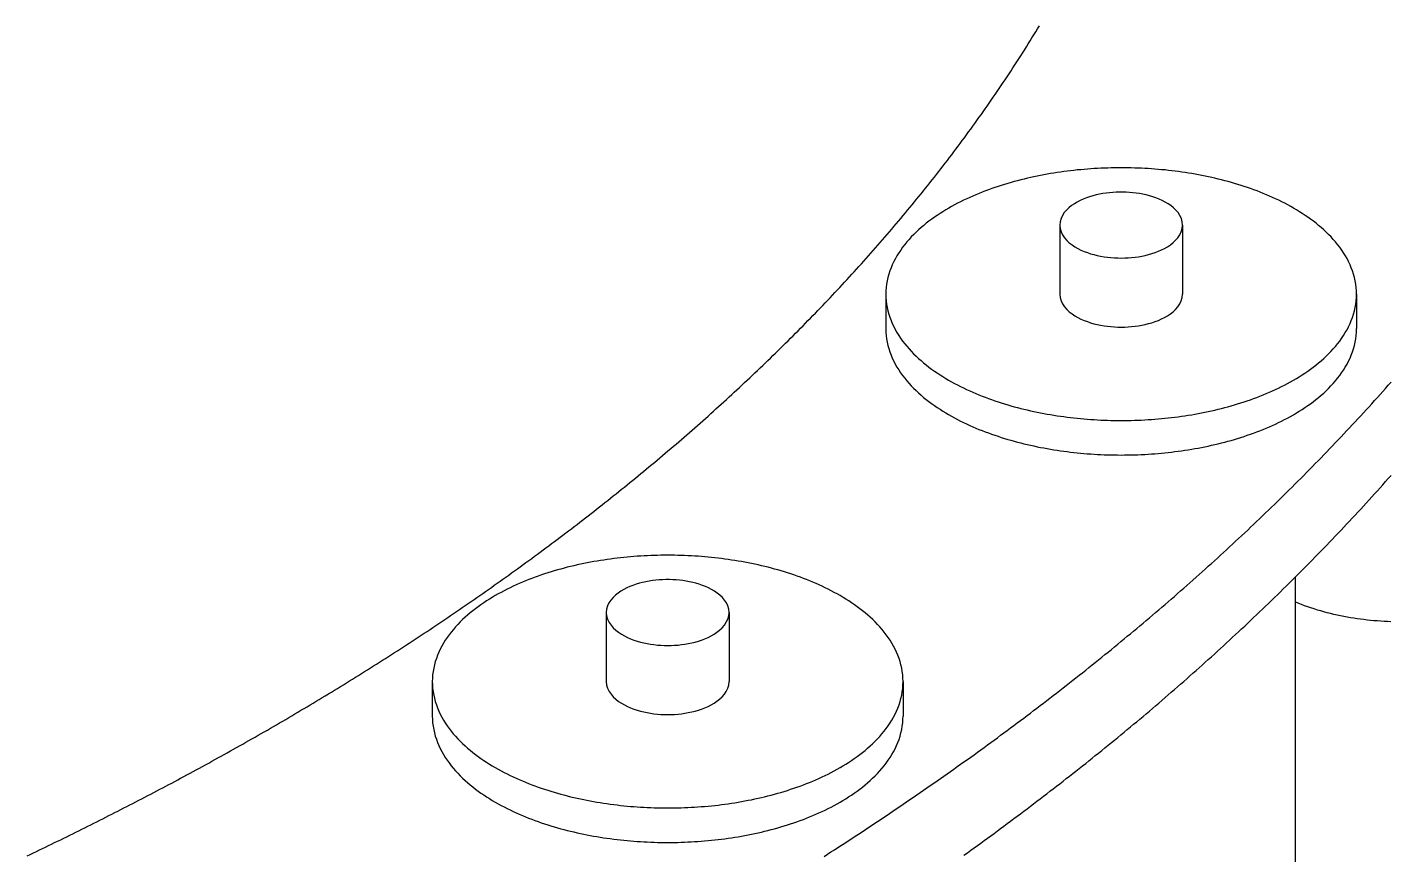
# Model space of a CAD drawing. Header units: millimetres. Extents: x 0 to 841, y 0 to 594.
# Drawn here: x 418.72 to 467.31, y 290.79 to 320.27 of the extents above; entities that cross this region are included whole.
import ezdxf

# ---------------------------------------------------------------- set-up
doc = ezdxf.new("R2010")
doc.units = ezdxf.units.MM
doc.layers.add('FINA', color=7, linetype='CONTINUOUS', lineweight=25)

msp = doc.modelspace()

# ---------------------------------------------------------------- linework, layer by layer
at = {"layer": 'FINA'}
for points in [[(424.187, 293.512), (424.299, 293.572), (424.41, 293.632), (424.521, 293.692), (424.632, 293.752), (424.743, 293.812), (424.854, 293.873), (424.965, 293.933), (425.075, 293.994), (425.186, 294.055), (425.297, 294.115), (425.407, 294.176), (425.518, 294.237), (425.628, 294.299), (425.738, 294.36), (425.849, 294.421), (425.959, 294.483), (426.069, 294.544), (426.179, 294.606), (426.289, 294.668), (426.399, 294.73), (426.509, 294.792), (426.619, 294.855), (426.729, 294.917), (426.838, 294.979), (426.948, 295.042), (427.058, 295.105), (427.167, 295.168), (427.277, 295.231), (427.386, 295.294), (427.495, 295.357), (427.604, 295.42), (427.713, 295.484), (427.823, 295.547), (427.932, 295.611), (428.04, 295.675), (428.149, 295.739), (428.258, 295.803), (428.367, 295.867), (428.475, 295.932), (428.584, 295.996), (428.692, 296.061), (428.801, 296.125), (428.909, 296.19), (429.017, 296.255), (429.126, 296.32), (429.234, 296.385), (429.342, 296.451), (429.45, 296.516), (429.558, 296.582), (429.665, 296.647), (429.773, 296.713), (429.881, 296.779), (429.988, 296.845), (430.096, 296.911), (430.203, 296.978), (430.311, 297.044), (430.418, 297.111), (430.525, 297.178), (430.632, 297.244), (430.739, 297.311), (430.846, 297.378), (430.953, 297.446), (431.06, 297.513), (431.166, 297.58), (431.273, 297.648), (431.38, 297.716), (431.486, 297.784), (431.592, 297.852), (431.699, 297.92), (431.805, 297.988), (431.911, 298.056), (432.017, 298.125), (432.123, 298.194), (432.229, 298.262), (432.335, 298.331), (432.44, 298.4), (432.546, 298.469), (432.652, 298.539), (432.757, 298.608), (432.862, 298.678), (432.968, 298.747), (433.073, 298.817), (433.178, 298.887), (433.283, 298.957), (433.388, 299.028), (433.493, 299.098), (433.597, 299.168), (433.702, 299.239), (433.807, 299.31), (433.911, 299.381), (434.015, 299.452), (434.12, 299.523), (434.224, 299.594), (434.328, 299.666), (434.432, 299.737), (434.536, 299.809), (434.64, 299.881), (434.743, 299.953), (434.847, 300.025), (434.951, 300.097), (435.054, 300.169), (435.157, 300.242), (435.261, 300.314), (435.364, 300.387), (435.467, 300.46), (435.57, 300.533), (435.673, 300.606), (435.775, 300.68), (435.878, 300.753), (435.981, 300.827), (436.083, 300.901), (436.186, 300.974), (436.288, 301.048), (436.39, 301.123), (436.492, 301.197), (436.594, 301.271), (436.696, 301.346), (436.798, 301.421), (436.899, 301.496), (437.001, 301.571), (437.102, 301.646), (437.204, 301.721), (437.305, 301.796), (437.406, 301.872), (437.507, 301.948), (437.608, 302.024), (437.709, 302.1), (437.809, 302.176), (437.91, 302.252), (438.011, 302.328), (438.111, 302.405), (438.211, 302.482), (438.311, 302.558), (438.411, 302.635), (438.511, 302.713), (438.611, 302.79), (438.711, 302.867), (438.811, 302.945), (438.91, 303.023), (439.009, 303.1), (439.109, 303.178), (439.208, 303.257), (439.307, 303.335), (439.406, 303.413), (439.505, 303.492), (439.603, 303.571), (439.702, 303.65), (439.8, 303.729), (439.899, 303.808), (439.997, 303.887), (440.095, 303.967), (440.193, 304.046), (440.291, 304.126), (440.389, 304.206), (440.486, 304.286), (440.584, 304.366), (440.681, 304.446), (440.778, 304.527), (440.875, 304.608), (440.972, 304.688), (441.069, 304.769), (441.166, 304.85), (441.263, 304.932), (441.359, 305.013), (441.455, 305.095), (441.552, 305.176), (441.648, 305.258), (441.744, 305.34), (441.84, 305.422), (441.935, 305.505), (442.031, 305.587), (442.126, 305.67), (442.222, 305.753), (442.317, 305.835), (442.412, 305.919), (442.507, 306.002), (442.602, 306.085), (442.696, 306.169), (442.791, 306.252), (442.885, 306.336), (442.98, 306.42), (443.074, 306.504), (443.168, 306.589), (443.262, 306.673), (443.355, 306.758), (443.449, 306.842), (443.542, 306.927), (443.635, 307.012), (443.729, 307.098), (443.822, 307.183), (443.914, 307.269), (444.007, 307.354), (444.1, 307.44), (444.192, 307.526), (444.284, 307.612), (444.376, 307.699), (444.468, 307.785), (444.56, 307.872), (444.652, 307.959), (444.743, 308.046), (444.835, 308.133), (444.926, 308.22), (445.017, 308.308), (445.108, 308.395), (445.199, 308.483), (445.289, 308.571), (445.38, 308.659), (445.47, 308.747), (445.56, 308.835), (445.65, 308.924), (445.74, 309.013), (445.83, 309.102), (445.919, 309.191), (446.009, 309.28), (446.098, 309.369), (446.187, 309.459), (446.276, 309.548), (446.364, 309.638), (446.453, 309.728), (446.541, 309.818), (446.629, 309.909), (446.717, 309.999), (446.805, 310.09), (446.893, 310.181), (446.981, 310.272), (447.068, 310.363), (447.155, 310.454), (447.242, 310.546), (447.329, 310.637), (447.416, 310.729), (447.502, 310.821), (447.588, 310.913), (447.675, 311.005), (447.761, 311.098), (447.846, 311.191), (447.932, 311.283), (448.017, 311.376), (448.103, 311.469), (448.188, 311.563), (448.273, 311.656), (448.357, 311.75), (448.442, 311.844), (448.526, 311.937), (448.61, 312.032), (448.694, 312.126), (448.778, 312.22), (448.862, 312.315), (448.945, 312.41), (449.028, 312.505), (449.111, 312.6), (449.194, 312.695), (449.277, 312.79), (449.359, 312.886), (449.441, 312.982), (449.523, 313.078), (449.605, 313.174), (449.687, 313.27), (449.768, 313.367), (449.85, 313.463), (449.931, 313.56), (450.012, 313.657), (450.092, 313.754), (450.173, 313.851), (450.253, 313.949), (450.333, 314.047), (450.413, 314.144), (450.492, 314.242), (450.572, 314.34), (450.651, 314.439), (450.73, 314.537), (450.809, 314.636), (450.887, 314.735), (450.966, 314.834), (451.044, 314.933), (451.122, 315.032), (451.2, 315.132), (451.277, 315.231), (451.354, 315.331), (451.432, 315.431), (451.508, 315.531), (451.585, 315.632), (451.661, 315.732), (451.738, 315.833), (451.814, 315.934), (451.889, 316.035), (451.965, 316.136), (452.04, 316.237), (452.115, 316.339), (452.19, 316.44), (452.264, 316.542), (452.339, 316.644), (452.413, 316.746), (452.487, 316.849), (452.56, 316.951), (452.634, 317.054), (452.707, 317.157), (452.78, 317.26), (452.853, 317.363), (452.925, 317.467), (452.997, 317.57), (453.069, 317.674), (453.141, 317.778), (453.213, 317.882), (453.284, 317.986), (453.355, 318.09), (453.425, 318.195), (453.496, 318.3), (453.566, 318.405), (453.636, 318.51), (453.706, 318.615), (453.775, 318.72), (453.845, 318.826), (453.914, 318.932), (453.982, 319.038), (454.051, 319.144), (454.119, 319.25), (454.187, 319.356), (454.254, 319.463), (454.322, 319.57), (454.389, 319.677), (454.456, 319.784), (454.522, 319.891), (454.589, 319.998), (454.655, 320.106), (454.72, 320.214), (454.786, 320.322)], [(424.187, 293.512), (424.299, 293.572), (424.41, 293.632), (424.521, 293.692), (424.632, 293.752), (424.743, 293.812), (424.854, 293.873), (424.965, 293.933), (425.075, 293.994), (425.186, 294.055), (425.297, 294.115), (425.407, 294.176), (425.518, 294.237), (425.628, 294.299), (425.738, 294.36), (425.849, 294.421), (425.959, 294.483), (426.069, 294.544), (426.179, 294.606), (426.289, 294.668), (426.399, 294.73), (426.509, 294.792), (426.619, 294.855), (426.729, 294.917), (426.838, 294.979), (426.948, 295.042), (427.058, 295.105), (427.167, 295.168), (427.277, 295.231), (427.386, 295.294), (427.495, 295.357), (427.604, 295.42), (427.713, 295.484), (427.823, 295.547), (427.932, 295.611), (428.04, 295.675), (428.149, 295.739), (428.258, 295.803), (428.367, 295.867), (428.475, 295.932), (428.584, 295.996), (428.692, 296.061), (428.801, 296.125), (428.909, 296.19), (429.017, 296.255), (429.126, 296.32), (429.234, 296.385), (429.342, 296.451), (429.45, 296.516), (429.558, 296.582), (429.665, 296.647), (429.773, 296.713), (429.881, 296.779), (429.988, 296.845), (430.096, 296.911), (430.203, 296.978), (430.311, 297.044), (430.418, 297.111), (430.525, 297.178), (430.632, 297.244), (430.739, 297.311), (430.846, 297.378), (430.953, 297.446), (431.06, 297.513), (431.166, 297.58), (431.273, 297.648), (431.38, 297.716), (431.486, 297.784), (431.592, 297.852), (431.699, 297.92), (431.805, 297.988), (431.911, 298.056), (432.017, 298.125), (432.123, 298.194), (432.229, 298.262), (432.335, 298.331), (432.44, 298.4), (432.546, 298.469), (432.652, 298.539), (432.757, 298.608), (432.862, 298.678), (432.968, 298.747), (433.073, 298.817), (433.178, 298.887), (433.283, 298.957), (433.388, 299.028), (433.493, 299.098), (433.597, 299.168), (433.702, 299.239), (433.807, 299.31), (433.911, 299.381), (434.015, 299.452), (434.12, 299.523), (434.224, 299.594), (434.328, 299.666), (434.432, 299.737), (434.536, 299.809), (434.64, 299.881), (434.743, 299.953), (434.847, 300.025), (434.951, 300.097), (435.054, 300.169), (435.157, 300.242), (435.261, 300.314), (435.364, 300.387), (435.467, 300.46), (435.57, 300.533), (435.673, 300.606), (435.775, 300.68), (435.878, 300.753), (435.981, 300.827), (436.083, 300.901), (436.186, 300.974), (436.288, 301.048), (436.39, 301.123), (436.492, 301.197), (436.594, 301.271), (436.696, 301.346), (436.798, 301.421), (436.899, 301.496), (437.001, 301.571), (437.102, 301.646), (437.204, 301.721), (437.305, 301.796), (437.406, 301.872), (437.507, 301.948), (437.608, 302.024), (437.709, 302.1), (437.809, 302.176), (437.91, 302.252), (438.011, 302.328), (438.111, 302.405), (438.211, 302.482), (438.311, 302.558), (438.411, 302.635), (438.511, 302.713), (438.611, 302.79), (438.711, 302.867), (438.811, 302.945), (438.91, 303.023), (439.009, 303.1), (439.109, 303.178), (439.208, 303.257), (439.307, 303.335), (439.406, 303.413), (439.505, 303.492), (439.603, 303.571), (439.702, 303.65), (439.8, 303.729), (439.899, 303.808), (439.997, 303.887), (440.095, 303.967), (440.193, 304.046), (440.291, 304.126), (440.389, 304.206), (440.486, 304.286), (440.584, 304.366), (440.681, 304.446), (440.778, 304.527), (440.875, 304.608), (440.972, 304.688), (441.069, 304.769), (441.166, 304.85), (441.263, 304.932), (441.359, 305.013), (441.455, 305.095), (441.552, 305.176), (441.648, 305.258), (441.744, 305.34), (441.84, 305.422), (441.935, 305.505), (442.031, 305.587), (442.126, 305.67), (442.222, 305.753), (442.317, 305.835), (442.412, 305.919), (442.507, 306.002), (442.602, 306.085), (442.696, 306.169), (442.791, 306.252), (442.885, 306.336), (442.98, 306.42), (443.074, 306.504), (443.168, 306.589), (443.262, 306.673), (443.355, 306.758), (443.449, 306.842), (443.542, 306.927), (443.635, 307.012), (443.729, 307.098), (443.822, 307.183), (443.914, 307.269), (444.007, 307.354), (444.1, 307.44), (444.192, 307.526), (444.284, 307.612), (444.376, 307.699), (444.468, 307.785), (444.56, 307.872), (444.652, 307.959), (444.743, 308.046), (444.835, 308.133), (444.926, 308.22), (445.017, 308.308), (445.108, 308.395), (445.199, 308.483), (445.289, 308.571), (445.38, 308.659), (445.47, 308.747), (445.56, 308.835), (445.65, 308.924), (445.74, 309.013), (445.83, 309.102), (445.919, 309.191), (446.009, 309.28), (446.098, 309.369), (446.187, 309.459), (446.276, 309.548), (446.364, 309.638), (446.453, 309.728), (446.541, 309.818), (446.629, 309.909), (446.717, 309.999), (446.805, 310.09), (446.893, 310.181), (446.981, 310.272), (447.068, 310.363), (447.155, 310.454), (447.242, 310.546), (447.329, 310.637), (447.416, 310.729), (447.502, 310.821), (447.588, 310.913), (447.675, 311.005), (447.761, 311.098), (447.846, 311.191), (447.932, 311.283), (448.017, 311.376), (448.103, 311.469), (448.188, 311.563), (448.273, 311.656), (448.357, 311.75), (448.442, 311.844), (448.526, 311.937), (448.61, 312.032), (448.694, 312.126), (448.778, 312.22), (448.862, 312.315), (448.945, 312.41), (449.028, 312.505), (449.111, 312.6), (449.194, 312.695), (449.277, 312.79), (449.359, 312.886), (449.441, 312.982), (449.523, 313.078), (449.605, 313.174), (449.687, 313.27), (449.768, 313.367), (449.85, 313.463), (449.931, 313.56), (450.012, 313.657), (450.092, 313.754), (450.173, 313.851), (450.253, 313.949), (450.333, 314.047), (450.413, 314.144), (450.492, 314.242), (450.572, 314.34), (450.651, 314.439), (450.73, 314.537), (450.809, 314.636), (450.887, 314.735), (450.966, 314.834), (451.044, 314.933), (451.122, 315.032), (451.2, 315.132), (451.277, 315.231), (451.354, 315.331), (451.432, 315.431), (451.508, 315.531), (451.585, 315.632), (451.661, 315.732), (451.738, 315.833), (451.814, 315.934), (451.889, 316.035), (451.965, 316.136), (452.04, 316.237), (452.115, 316.339), (452.19, 316.44), (452.264, 316.542), (452.339, 316.644), (452.413, 316.746), (452.487, 316.849), (452.56, 316.951), (452.634, 317.054), (452.707, 317.157), (452.78, 317.26), (452.853, 317.363), (452.925, 317.467), (452.997, 317.57), (453.069, 317.674), (453.141, 317.778), (453.213, 317.882), (453.284, 317.986), (453.355, 318.09), (453.425, 318.195), (453.496, 318.3), (453.566, 318.405), (453.636, 318.51), (453.706, 318.615), (453.775, 318.72), (453.845, 318.826), (453.914, 318.932), (453.982, 319.038), (454.051, 319.144), (454.119, 319.25), (454.187, 319.356), (454.254, 319.463), (454.322, 319.57), (454.389, 319.677), (454.456, 319.784), (454.522, 319.891), (454.589, 319.998), (454.655, 320.106), (454.72, 320.214), (454.786, 320.322)], [(466.086, 310.763), (466.083, 310.883), (466.074, 311.004), (466.059, 311.123), (466.039, 311.242), (466.012, 311.359), (465.98, 311.475), (465.943, 311.59), (465.901, 311.702), (465.855, 311.813), (465.803, 311.922), (465.748, 312.029), (465.688, 312.134), (465.625, 312.236), (465.558, 312.336), (465.487, 312.434), (465.414, 312.529), (465.338, 312.622), (465.259, 312.713), (465.177, 312.802), (465.093, 312.888), (465.007, 312.972), (464.919, 313.054), (464.829, 313.134), (464.737, 313.212), (464.644, 313.288), (464.549, 313.362), (464.452, 313.433), (464.354, 313.503), (464.255, 313.571), (464.154, 313.638), (464.053, 313.702), (463.95, 313.765), (463.846, 313.826), (463.741, 313.886), (463.636, 313.943), (463.529, 314), (463.422, 314.054), (463.314, 314.108), (463.205, 314.159), (463.096, 314.21), (462.986, 314.258), (462.875, 314.306), (462.764, 314.352), (462.652, 314.397), (462.54, 314.44), (462.427, 314.482), (462.314, 314.523), (462.2, 314.562), (462.086, 314.601), (461.972, 314.638), (461.857, 314.673), (461.741, 314.708), (461.626, 314.742), (461.51, 314.774), (461.393, 314.805), (461.277, 314.835), (461.16, 314.864), (461.043, 314.892), (460.926, 314.919), (460.808, 314.945), (460.69, 314.97), (460.572, 314.993), (460.454, 315.016), (460.335, 315.037), (460.217, 315.058), (460.098, 315.077), (459.979, 315.096), (459.86, 315.114), (459.741, 315.13), (459.621, 315.146), (459.502, 315.16), (459.382, 315.174), (459.263, 315.187), (459.143, 315.198), (459.023, 315.209), (458.903, 315.219), (458.783, 315.228), (458.663, 315.236), (458.542, 315.243), (458.422, 315.249), (458.302, 315.254), (458.182, 315.258), (458.061, 315.261), (457.941, 315.264), (457.821, 315.265), (457.7, 315.265), (457.58, 315.265), (457.459, 315.264), (457.339, 315.261), (457.219, 315.258), (457.098, 315.254), (456.978, 315.249), (456.858, 315.243), (456.738, 315.236), (456.618, 315.228), (456.497, 315.219), (456.377, 315.209), (456.258, 315.198), (456.138, 315.187), (456.018, 315.174), (455.898, 315.16), (455.779, 315.146), (455.66, 315.13), (455.54, 315.114), (455.421, 315.096), (455.302, 315.077), (455.183, 315.058), (455.065, 315.037), (454.946, 315.016), (454.828, 314.993), (454.71, 314.97), (454.592, 314.945), (454.475, 314.919), (454.357, 314.892), (454.24, 314.864), (454.123, 314.835), (454.007, 314.805), (453.891, 314.774), (453.775, 314.742), (453.659, 314.708), (453.544, 314.673), (453.429, 314.638), (453.314, 314.601), (453.2, 314.562), (453.086, 314.523), (452.973, 314.482), (452.86, 314.44), (452.748, 314.397), (452.636, 314.352), (452.525, 314.306), (452.414, 314.258), (452.304, 314.21), (452.195, 314.159), (452.086, 314.108), (451.978, 314.054), (451.871, 314), (451.764, 313.943), (451.659, 313.886), (451.554, 313.826), (451.45, 313.765), (451.348, 313.702), (451.246, 313.638), (451.146, 313.571), (451.046, 313.503), (450.948, 313.433), (450.852, 313.362), (450.757, 313.288), (450.663, 313.212), (450.571, 313.134), (450.481, 313.054), (450.393, 312.972), (450.307, 312.888), (450.223, 312.802), (450.142, 312.713), (450.063, 312.622), (449.986, 312.529), (449.913, 312.434), (449.843, 312.336), (449.776, 312.236), (449.712, 312.134), (449.653, 312.029), (449.597, 311.922), (449.546, 311.813), (449.499, 311.702), (449.457, 311.59), (449.42, 311.475), (449.388, 311.359), (449.362, 311.242), (449.341, 311.123), (449.326, 311.004), (449.317, 310.883), (449.314, 310.763)], [(459.888, 313.224), (459.876, 313.343), (459.844, 313.459), (459.792, 313.567), (459.726, 313.667), (459.648, 313.758), (459.561, 313.841), (459.468, 313.916), (459.369, 313.984), (459.265, 314.045), (459.158, 314.099), (459.049, 314.149), (458.937, 314.193), (458.824, 314.232), (458.709, 314.266), (458.593, 314.296), (458.475, 314.322), (458.357, 314.344), (458.239, 314.362), (458.12, 314.377), (458, 314.387), (457.88, 314.394), (457.76, 314.398), (457.64, 314.398), (457.52, 314.394), (457.4, 314.387), (457.281, 314.377), (457.162, 314.362), (457.043, 314.344), (456.925, 314.322), (456.808, 314.296), (456.692, 314.266), (456.577, 314.232), (456.463, 314.193), (456.351, 314.149), (456.242, 314.099), (456.135, 314.045), (456.032, 313.984), (455.933, 313.916), (455.839, 313.841), (455.752, 313.758), (455.674, 313.667), (455.608, 313.567), (455.557, 313.459), (455.524, 313.343), (455.513, 313.224)], [(455.513, 313.224), (455.524, 313.102), (455.559, 312.984), (455.612, 312.873), (455.681, 312.772), (455.762, 312.679), (455.852, 312.596), (455.949, 312.52), (456.051, 312.452), (456.158, 312.391), (456.268, 312.336), (456.38, 312.287), (456.495, 312.244), (456.612, 312.205), (456.73, 312.171), (456.849, 312.142), (456.969, 312.117), (457.091, 312.096), (457.212, 312.079), (457.334, 312.066), (457.457, 312.057), (457.58, 312.051), (457.703, 312.049), (457.825, 312.051), (457.948, 312.057), (458.071, 312.066), (458.193, 312.08), (458.315, 312.097), (458.436, 312.118), (458.556, 312.143), (458.675, 312.172), (458.793, 312.207), (458.91, 312.245), (459.025, 312.289), (459.137, 312.338), (459.247, 312.393)], [(455.513, 313.224), (455.513, 310.763)], [(459.247, 312.393), (459.353, 312.454), (459.455, 312.522), (459.551, 312.598), (459.64, 312.681), (459.721, 312.774), (459.789, 312.875), (459.842, 312.985), (459.876, 313.102), (459.888, 313.224)], [(459.888, 313.224), (459.888, 310.763)], [(449.314, 310.763), (449.317, 310.643), (449.326, 310.523), (449.341, 310.403), (449.362, 310.285), (449.388, 310.167), (449.42, 310.051), (449.457, 309.937), (449.499, 309.824), (449.545, 309.713), (449.597, 309.604), (449.652, 309.498), (449.712, 309.393), (449.775, 309.291), (449.842, 309.191), (449.912, 309.093), (449.986, 308.998), (450.062, 308.905), (450.141, 308.814), (450.222, 308.725), (450.306, 308.639), (450.392, 308.555), (450.48, 308.473), (450.57, 308.393), (450.662, 308.315), (450.756, 308.239), (450.851, 308.166), (450.947, 308.094), (451.045, 308.024), (451.144, 307.956), (451.245, 307.889), (451.346, 307.825), (451.449, 307.762), (451.553, 307.701), (451.657, 307.641), (451.763, 307.584), (451.869, 307.527), (451.976, 307.473), (452.084, 307.419), (452.193, 307.368), (452.302, 307.318), (452.412, 307.269), (452.523, 307.221), (452.634, 307.175), (452.746, 307.131), (452.858, 307.087), (452.971, 307.045), (453.084, 307.004), (453.198, 306.965), (453.312, 306.926), (453.426, 306.889), (453.541, 306.854), (453.656, 306.819), (453.772, 306.785), (453.888, 306.753), (454.004, 306.722), (454.121, 306.692), (454.237, 306.663), (454.354, 306.635), (454.472, 306.608), (454.589, 306.582), (454.707, 306.557), (454.825, 306.534), (454.943, 306.511), (455.062, 306.489), (455.18, 306.469), (455.299, 306.449), (455.418, 306.431), (455.537, 306.413), (455.656, 306.397), (455.775, 306.381), (455.895, 306.366), (456.014, 306.353), (456.134, 306.34), (456.254, 306.328), (456.374, 306.317), (456.494, 306.308), (456.614, 306.299), (456.734, 306.291), (456.854, 306.284), (456.974, 306.278), (457.094, 306.273), (457.215, 306.268), (457.335, 306.265), (457.455, 306.263), (457.575, 306.261), (457.696, 306.261), (457.816, 306.261), (457.936, 306.263), (458.057, 306.265), (458.177, 306.268), (458.297, 306.272), (458.418, 306.277), (458.538, 306.283), (458.658, 306.29), (458.778, 306.298), (458.898, 306.307), (459.018, 306.317), (459.138, 306.327), (459.258, 306.339), (459.377, 306.352), (459.497, 306.365), (459.616, 306.38), (459.736, 306.395), (459.855, 306.412), (459.974, 306.429), (460.093, 306.448), (460.212, 306.467), (460.33, 306.488), (460.449, 306.509), (460.567, 306.532), (460.685, 306.556), (460.803, 306.58), (460.92, 306.606), (461.037, 306.633), (461.154, 306.661), (461.271, 306.689), (461.388, 306.72), (461.504, 306.751), (461.62, 306.783), (461.736, 306.816), (461.851, 306.851), (461.966, 306.887), (462.08, 306.924), (462.194, 306.962), (462.308, 307.001), (462.421, 307.042), (462.534, 307.084), (462.646, 307.127), (462.758, 307.172), (462.869, 307.218), (462.98, 307.265), (463.09, 307.314), (463.199, 307.364), (463.308, 307.416), (463.416, 307.469), (463.523, 307.523), (463.63, 307.58)], [(449.314, 310.763), (449.314, 309.533)], [(455.513, 310.763), (455.524, 310.641), (455.559, 310.523), (455.612, 310.413), (455.681, 310.311), (455.762, 310.219), (455.852, 310.135), (455.949, 310.059), (456.051, 309.991), (456.158, 309.93), (456.268, 309.875), (456.38, 309.826), (456.495, 309.783), (456.612, 309.744), (456.73, 309.71), (456.849, 309.681), (456.969, 309.656), (457.091, 309.635), (457.212, 309.618), (457.334, 309.605), (457.457, 309.596), (457.58, 309.59), (457.703, 309.589), (457.825, 309.591), (457.948, 309.596), (458.071, 309.606), (458.193, 309.619), (458.315, 309.636), (458.436, 309.657), (458.556, 309.682), (458.675, 309.712), (458.793, 309.746), (458.91, 309.785), (459.025, 309.828), (459.137, 309.878), (459.247, 309.933)], [(459.247, 309.933), (459.353, 309.994), (459.455, 310.062), (459.551, 310.137), (459.64, 310.221), (459.721, 310.313), (459.789, 310.414), (459.842, 310.524), (459.876, 310.642), (459.888, 310.763)], [(463.63, 307.58), (463.736, 307.637), (463.841, 307.697), (463.944, 307.758), (464.047, 307.821), (464.149, 307.885), (464.25, 307.952), (464.349, 308.02), (464.448, 308.09), (464.544, 308.162), (464.64, 308.236), (464.734, 308.311), (464.826, 308.389), (464.916, 308.469), (465.004, 308.551), (465.09, 308.635), (465.175, 308.722), (465.256, 308.811), (465.336, 308.901), (465.412, 308.995), (465.486, 309.09), (465.556, 309.188), (465.623, 309.288), (465.687, 309.391), (465.747, 309.495), (465.802, 309.602), (465.854, 309.711), (465.901, 309.822), (465.943, 309.935), (465.98, 310.05), (466.012, 310.166), (466.038, 310.284), (466.059, 310.403), (466.074, 310.522), (466.083, 310.643), (466.086, 310.763)], [(466.086, 310.763), (466.086, 309.533)], [(449.314, 309.533), (449.317, 309.412), (449.326, 309.292), (449.341, 309.173), (449.362, 309.055), (449.388, 308.937), (449.42, 308.821), (449.457, 308.707), (449.499, 308.594), (449.545, 308.483), (449.597, 308.374), (449.652, 308.267), (449.712, 308.163), (449.775, 308.06), (449.842, 307.96), (449.912, 307.863), (449.986, 307.767), (450.062, 307.674), (450.141, 307.583), (450.222, 307.495), (450.306, 307.409), (450.392, 307.324), (450.48, 307.242), (450.57, 307.163), (450.662, 307.085), (450.756, 307.009), (450.851, 306.935), (450.947, 306.863), (451.045, 306.793), (451.144, 306.725), (451.245, 306.659), (451.346, 306.594), (451.449, 306.532), (451.553, 306.47), (451.657, 306.411), (451.763, 306.353), (451.869, 306.297), (451.976, 306.242), (452.084, 306.189), (452.193, 306.137), (452.302, 306.087), (452.412, 306.038), (452.523, 305.991), (452.634, 305.945), (452.746, 305.9), (452.858, 305.857), (452.971, 305.815), (453.084, 305.774), (453.198, 305.734), (453.312, 305.696), (453.426, 305.659), (453.541, 305.623), (453.656, 305.588), (453.772, 305.555), (453.888, 305.523), (454.004, 305.491), (454.121, 305.461), (454.237, 305.432), (454.354, 305.404), (454.472, 305.377), (454.589, 305.352), (454.707, 305.327), (454.825, 305.303), (454.943, 305.281), (455.062, 305.259), (455.18, 305.239), (455.299, 305.219), (455.418, 305.2), (455.537, 305.183), (455.656, 305.166), (455.775, 305.151), (455.895, 305.136), (456.014, 305.122), (456.134, 305.11), (456.254, 305.098), (456.374, 305.087), (456.494, 305.077), (456.614, 305.068), (456.734, 305.06), (456.854, 305.053), (456.974, 305.047), (457.094, 305.042), (457.215, 305.038), (457.335, 305.035), (457.455, 305.032), (457.575, 305.031), (457.696, 305.03), (457.816, 305.031), (457.936, 305.032), (458.057, 305.034), (458.177, 305.038), (458.297, 305.042), (458.418, 305.047), (458.538, 305.053), (458.658, 305.06), (458.778, 305.068), (458.898, 305.077), (459.018, 305.086), (459.138, 305.097), (459.258, 305.109), (459.377, 305.121), (459.497, 305.135), (459.616, 305.15), (459.736, 305.165), (459.855, 305.182), (459.974, 305.199), (460.093, 305.218), (460.212, 305.237), (460.33, 305.258), (460.449, 305.279), (460.567, 305.302), (460.685, 305.325), (460.803, 305.35), (460.92, 305.376), (461.037, 305.402), (461.154, 305.43), (461.271, 305.459), (461.388, 305.489), (461.504, 305.52), (461.62, 305.553), (461.736, 305.586), (461.851, 305.621), (461.966, 305.656), (462.08, 305.693), (462.194, 305.732), (462.308, 305.771), (462.421, 305.812), (462.534, 305.854), (462.646, 305.897), (462.758, 305.942), (462.869, 305.988), (462.98, 306.035), (463.09, 306.084), (463.199, 306.134), (463.308, 306.185), (463.416, 306.238), (463.523, 306.293), (463.63, 306.349)], [(463.63, 306.349), (463.736, 306.407), (463.841, 306.466), (463.944, 306.528), (464.047, 306.59), (464.149, 306.655), (464.25, 306.721), (464.349, 306.789), (464.448, 306.859), (464.544, 306.931), (464.64, 307.005), (464.734, 307.081), (464.826, 307.159), (464.916, 307.239), (465.004, 307.321), (465.09, 307.405), (465.175, 307.491), (465.256, 307.58), (465.336, 307.671), (465.412, 307.764), (465.486, 307.86), (465.556, 307.958), (465.623, 308.058), (465.687, 308.16), (465.747, 308.265), (465.802, 308.372), (465.854, 308.481), (465.901, 308.592), (465.943, 308.705), (465.98, 308.82), (466.012, 308.936), (466.038, 309.054), (466.059, 309.172), (466.074, 309.292), (466.083, 309.412), (466.086, 309.533)], [(447.112, 290.728), (447.235, 290.807), (447.359, 290.886), (447.482, 290.965), (447.606, 291.045), (447.729, 291.124), (447.852, 291.204), (447.975, 291.284), (448.098, 291.364), (448.221, 291.445), (448.344, 291.525), (448.467, 291.606), (448.59, 291.686), (448.712, 291.767), (448.834, 291.848), (448.957, 291.929), (449.079, 292.011), (449.201, 292.092), (449.323, 292.174), (449.445, 292.256), (449.567, 292.338), (449.688, 292.42), (449.81, 292.502), (449.931, 292.585), (450.053, 292.667), (450.174, 292.75), (450.295, 292.833), (450.416, 292.916), (450.537, 292.999), (450.658, 293.082), (450.779, 293.166), (450.899, 293.25), (451.02, 293.333), (451.14, 293.417), (451.261, 293.502), (451.381, 293.586), (451.501, 293.67), (451.621, 293.755), (451.741, 293.84), (451.86, 293.925), (451.98, 294.01), (452.099, 294.095), (452.219, 294.181), (452.338, 294.266), (452.457, 294.352), (452.576, 294.438), (452.695, 294.524), (452.814, 294.61), (452.933, 294.697), (453.051, 294.783), (453.17, 294.87), (453.288, 294.957), (453.406, 295.044), (453.524, 295.131), (453.642, 295.218), (453.76, 295.306), (453.878, 295.394), (453.995, 295.481), (454.113, 295.569), (454.23, 295.658), (454.347, 295.746), (454.464, 295.835), (454.581, 295.923), (454.698, 296.012), (454.815, 296.101), (454.932, 296.19), (455.048, 296.28), (455.164, 296.369), (455.281, 296.459), (455.397, 296.549), (455.513, 296.639), (455.629, 296.729), (455.744, 296.819), (455.86, 296.91), (455.975, 297.001), (456.09, 297.091), (456.206, 297.183), (456.321, 297.274), (456.436, 297.365), (456.55, 297.457), (456.665, 297.548), (456.779, 297.64), (456.894, 297.732), (457.008, 297.825), (457.122, 297.917), (457.236, 298.01), (457.35, 298.102), (457.463, 298.195), (457.577, 298.288), (457.69, 298.382), (457.803, 298.475), (457.917, 298.569), (458.03, 298.662), (458.142, 298.756), (458.255, 298.85), (458.367, 298.945), (458.48, 299.039), (458.592, 299.134), (458.704, 299.229), (458.816, 299.324), (458.928, 299.419), (459.039, 299.514), (459.151, 299.61), (459.262, 299.706), (459.373, 299.801), (459.484, 299.897), (459.595, 299.994), (459.706, 300.09), (459.816, 300.187), (459.927, 300.284), (460.037, 300.38), (460.147, 300.478), (460.257, 300.575), (460.367, 300.672), (460.476, 300.77), (460.586, 300.868), (460.695, 300.966), (460.804, 301.064), (460.913, 301.163), (461.022, 301.261), (461.13, 301.36), (461.239, 301.459), (461.347, 301.558), (461.455, 301.657), (461.563, 301.757), (461.671, 301.856), (461.779, 301.956), (461.886, 302.056), (461.993, 302.156), (462.101, 302.257), (462.208, 302.357), (462.314, 302.458), (462.421, 302.559), (462.527, 302.66), (462.634, 302.761), (462.74, 302.863), (462.845, 302.965), (462.951, 303.066), (463.057, 303.169), (463.162, 303.271), (463.267, 303.373), (463.372, 303.476), (463.477, 303.579), (463.582, 303.682), (463.686, 303.785), (463.79, 303.888), (463.894, 303.992), (463.998, 304.095), (464.102, 304.199), (464.206, 304.303), (464.309, 304.408), (464.412, 304.512), (464.515, 304.617), (464.618, 304.722), (464.72, 304.827), (464.823, 304.932), (464.925, 305.037), (465.027, 305.143), (465.129, 305.249), (465.23, 305.355), (465.331, 305.461), (465.433, 305.567), (465.534, 305.674), (465.634, 305.78), (465.735, 305.887), (465.835, 305.994), (465.936, 306.102), (466.035, 306.209), (466.135, 306.317), (466.235, 306.425), (466.334, 306.533), (466.433, 306.641), (466.532, 306.75), (466.631, 306.858), (466.729, 306.967), (466.828, 307.076), (466.926, 307.185), (467.024, 307.295), (467.121, 307.405), (467.219, 307.514), (467.316, 307.624)], [(452.099, 290.773), (452.219, 290.859), (452.338, 290.944), (452.457, 291.03), (452.576, 291.116), (452.695, 291.202), (452.814, 291.288), (452.933, 291.374), (453.051, 291.461), (453.17, 291.548), (453.288, 291.635), (453.406, 291.722), (453.524, 291.809), (453.642, 291.896), (453.76, 291.984), (453.878, 292.072), (453.995, 292.159), (454.113, 292.247), (454.23, 292.336), (454.347, 292.424), (454.464, 292.513), (454.581, 292.601), (454.698, 292.69), (454.815, 292.779), (454.932, 292.868), (455.048, 292.958), (455.164, 293.047), (455.281, 293.137), (455.397, 293.227), (455.513, 293.317), (455.629, 293.407), (455.744, 293.497), (455.86, 293.588), (455.975, 293.679), (456.09, 293.769), (456.206, 293.86), (456.321, 293.952), (456.436, 294.043), (456.55, 294.135), (456.665, 294.226), (456.779, 294.318), (456.894, 294.41), (457.008, 294.503), (457.122, 294.595), (457.236, 294.687), (457.35, 294.78), (457.463, 294.873), (457.577, 294.966), (457.69, 295.06), (457.803, 295.153), (457.917, 295.247), (458.03, 295.34), (458.142, 295.434), (458.255, 295.528), (458.367, 295.623), (458.48, 295.717), (458.592, 295.812), (458.704, 295.907), (458.816, 296.002), (458.928, 296.097), (459.039, 296.192), (459.151, 296.288), (459.262, 296.384), (459.373, 296.479), (459.484, 296.575), (459.595, 296.672), (459.706, 296.768), (459.816, 296.865), (459.927, 296.961), (460.037, 297.058), (460.147, 297.156), (460.257, 297.253), (460.367, 297.35), (460.476, 297.448), (460.586, 297.546), (460.695, 297.644), (460.804, 297.742), (460.913, 297.84), (461.022, 297.939), (461.13, 298.038), (461.239, 298.137), (461.347, 298.236), (461.455, 298.335), (461.563, 298.435), (461.671, 298.534), (461.779, 298.634), (461.886, 298.734), (461.993, 298.834), (462.101, 298.935), (462.208, 299.035), (462.314, 299.136), (462.421, 299.237), (462.527, 299.338), (462.634, 299.439), (462.74, 299.541), (462.845, 299.643), (462.951, 299.744), (463.057, 299.846), (463.162, 299.949), (463.267, 300.051), (463.372, 300.154), (463.477, 300.256), (463.582, 300.359), (463.686, 300.463), (463.79, 300.566), (463.894, 300.67), (463.998, 300.773), (464.102, 300.877), (464.206, 300.981), (464.309, 301.086), (464.412, 301.19), (464.515, 301.295), (464.618, 301.399), (464.72, 301.505), (464.823, 301.61), (464.925, 301.715), (465.027, 301.821), (465.129, 301.927), (465.23, 302.033), (465.331, 302.139), (465.433, 302.245), (465.534, 302.352), (465.634, 302.458), (465.735, 302.565), (465.835, 302.672), (465.936, 302.78), (466.035, 302.887), (466.135, 302.995), (466.235, 303.103), (466.334, 303.211), (466.433, 303.319), (466.532, 303.428), (466.631, 303.536), (466.729, 303.645), (466.828, 303.754), (466.926, 303.863), (467.024, 303.973), (467.121, 304.083), (467.219, 304.192), (467.316, 304.302)], [(449.927, 296.956), (449.924, 297.076), (449.915, 297.196), (449.9, 297.316), (449.88, 297.434), (449.853, 297.552), (449.822, 297.668), (449.785, 297.783), (449.743, 297.895), (449.696, 298.006), (449.644, 298.115), (449.589, 298.222), (449.529, 298.326), (449.466, 298.429), (449.399, 298.529), (449.329, 298.627), (449.255, 298.722), (449.179, 298.815), (449.1, 298.906), (449.018, 298.995), (448.934, 299.081), (448.848, 299.165), (448.76, 299.247), (448.67, 299.327), (448.578, 299.405), (448.485, 299.481), (448.39, 299.554), (448.293, 299.626), (448.195, 299.696), (448.096, 299.764), (447.995, 299.831), (447.894, 299.895), (447.791, 299.958), (447.687, 300.019), (447.583, 300.079), (447.477, 300.136), (447.371, 300.193), (447.263, 300.247), (447.155, 300.301), (447.047, 300.352), (446.937, 300.402), (446.827, 300.451), (446.717, 300.499), (446.605, 300.545), (446.493, 300.589), (446.381, 300.633), (446.268, 300.675), (446.155, 300.716), (446.041, 300.755), (445.927, 300.793), (445.813, 300.83), (445.698, 300.866), (445.583, 300.901), (445.467, 300.935), (445.351, 300.967), (445.235, 300.998), (445.118, 301.028), (445.001, 301.057), (444.884, 301.085), (444.767, 301.112), (444.649, 301.138), (444.531, 301.162), (444.413, 301.186), (444.295, 301.209), (444.177, 301.23), (444.058, 301.251), (443.939, 301.27), (443.82, 301.289), (443.701, 301.306), (443.582, 301.323), (443.463, 301.339), (443.343, 301.353), (443.223, 301.367), (443.104, 301.379), (442.984, 301.391), (442.864, 301.402), (442.744, 301.412), (442.624, 301.421), (442.504, 301.429), (442.384, 301.436), (442.263, 301.442), (442.143, 301.447), (442.023, 301.451), (441.902, 301.454), (441.782, 301.456), (441.662, 301.458), (441.541, 301.458), (441.421, 301.458), (441.301, 301.456), (441.18, 301.454), (441.06, 301.451), (440.94, 301.447), (440.819, 301.442), (440.699, 301.436), (440.579, 301.429), (440.459, 301.421), (440.339, 301.412), (440.219, 301.402), (440.099, 301.391), (439.979, 301.379), (439.859, 301.367), (439.74, 301.353), (439.62, 301.339), (439.501, 301.323), (439.381, 301.306), (439.262, 301.289), (439.143, 301.27), (439.025, 301.251), (438.906, 301.23), (438.788, 301.209), (438.669, 301.186), (438.551, 301.162), (438.433, 301.138), (438.316, 301.112), (438.198, 301.085), (438.081, 301.057), (437.965, 301.028), (437.848, 300.998), (437.732, 300.967), (437.616, 300.935), (437.5, 300.901), (437.385, 300.866), (437.27, 300.83), (437.155, 300.793), (437.041, 300.755), (436.927, 300.716), (436.814, 300.675), (436.701, 300.633), (436.589, 300.589), (436.477, 300.545), (436.366, 300.499), (436.255, 300.451), (436.145, 300.402), (436.036, 300.352), (435.927, 300.301), (435.819, 300.247), (435.712, 300.193), (435.606, 300.136), (435.5, 300.079), (435.395, 300.019), (435.292, 299.958), (435.189, 299.895), (435.087, 299.831), (434.987, 299.764), (434.887, 299.696), (434.79, 299.626), (434.693, 299.554), (434.598, 299.481), (434.504, 299.405), (434.412, 299.327), (434.322, 299.247), (434.234, 299.165), (434.148, 299.081), (434.064, 298.995), (433.983, 298.906), (433.904, 298.815), (433.827, 298.722), (433.754, 298.627), (433.684, 298.529), (433.617, 298.429), (433.553, 298.326), (433.494, 298.222), (433.438, 298.115), (433.387, 298.006), (433.34, 297.895), (433.298, 297.783), (433.261, 297.668), (433.229, 297.552), (433.203, 297.434), (433.182, 297.316), (433.167, 297.196), (433.158, 297.076), (433.155, 296.956)], [(443.729, 299.417), (443.718, 299.536), (443.685, 299.651), (443.634, 299.76), (443.567, 299.86), (443.489, 299.951), (443.403, 300.034), (443.309, 300.109), (443.21, 300.176), (443.106, 300.237), (443, 300.292), (442.89, 300.341), (442.778, 300.385), (442.665, 300.425), (442.55, 300.459), (442.434, 300.489), (442.317, 300.515), (442.199, 300.537), (442.08, 300.555), (441.961, 300.569), (441.841, 300.58), (441.721, 300.587), (441.601, 300.591), (441.481, 300.591), (441.361, 300.587), (441.241, 300.58), (441.122, 300.569), (441.003, 300.555), (440.884, 300.537), (440.766, 300.515), (440.649, 300.489), (440.533, 300.459), (440.418, 300.425), (440.304, 300.385), (440.193, 300.341), (440.083, 300.292), (439.976, 300.237), (439.873, 300.176), (439.774, 300.109), (439.68, 300.034), (439.593, 299.951), (439.515, 299.86), (439.449, 299.76), (439.398, 299.651), (439.365, 299.536), (439.354, 299.417)], [(463.898, 300.673), (463.898, 287.017)], [(467.311, 299.088), (467.191, 299.093), (467.07, 299.099), (466.949, 299.107), (466.829, 299.116), (466.708, 299.126), (466.588, 299.137), (466.468, 299.15), (466.348, 299.164), (466.228, 299.18), (466.109, 299.196), (465.989, 299.215), (465.87, 299.234), (465.751, 299.255), (465.632, 299.277), (465.514, 299.301), (465.395, 299.326), (465.278, 299.352), (465.16, 299.38), (465.043, 299.41), (464.926, 299.441), (464.81, 299.473), (464.694, 299.507), (464.579, 299.543), (464.464, 299.58), (464.349, 299.619), (464.236, 299.66), (464.122, 299.703), (464.01, 299.747), (463.898, 299.793)], [(439.354, 299.417), (439.366, 299.295), (439.4, 299.177), (439.453, 299.066), (439.522, 298.965), (439.603, 298.872), (439.693, 298.789), (439.79, 298.713), (439.892, 298.645), (439.999, 298.584), (440.109, 298.529), (440.221, 298.48), (440.336, 298.437), (440.453, 298.398), (440.571, 298.364), (440.69, 298.335), (440.811, 298.31), (440.932, 298.289), (441.053, 298.272), (441.176, 298.259), (441.298, 298.25), (441.421, 298.244), (441.544, 298.242), (441.667, 298.244), (441.789, 298.25), (441.912, 298.259), (442.034, 298.272), (442.156, 298.29), (442.277, 298.311), (442.397, 298.336), (442.516, 298.365), (442.634, 298.399), (442.751, 298.438), (442.866, 298.482), (442.978, 298.531), (443.088, 298.586)], [(439.354, 299.417), (439.354, 296.956)], [(443.088, 298.586), (443.194, 298.647), (443.296, 298.715), (443.392, 298.791), (443.481, 298.874), (443.562, 298.966), (443.63, 299.068), (443.683, 299.178), (443.717, 299.295), (443.729, 299.417)], [(443.729, 299.417), (443.729, 296.956)], [(433.155, 296.956), (433.158, 296.836), (433.167, 296.716), (433.182, 296.596), (433.203, 296.478), (433.229, 296.36), (433.261, 296.244), (433.298, 296.13), (433.34, 296.017), (433.387, 295.906), (433.438, 295.797), (433.494, 295.691), (433.553, 295.586), (433.616, 295.484), (433.683, 295.384), (433.754, 295.286), (433.827, 295.191), (433.903, 295.098), (433.982, 295.007), (434.064, 294.918), (434.147, 294.832), (434.233, 294.748), (434.322, 294.666), (434.412, 294.586), (434.503, 294.508), (434.597, 294.432), (434.692, 294.358), (434.788, 294.287), (434.886, 294.217), (434.986, 294.148), (435.086, 294.082), (435.188, 294.018), (435.29, 293.955), (435.394, 293.894), (435.498, 293.834), (435.604, 293.776), (435.71, 293.72), (435.818, 293.666), (435.926, 293.612), (436.034, 293.561), (436.144, 293.51), (436.254, 293.462), (436.364, 293.414), (436.475, 293.368), (436.587, 293.323), (436.699, 293.28), (436.812, 293.238), (436.925, 293.197), (437.039, 293.158), (437.153, 293.119), (437.267, 293.082), (437.382, 293.046), (437.498, 293.012), (437.613, 292.978), (437.729, 292.946), (437.845, 292.915), (437.962, 292.884), (438.079, 292.855), (438.196, 292.828), (438.313, 292.801), (438.43, 292.775), (438.548, 292.75), (438.666, 292.727), (438.784, 292.704), (438.903, 292.682), (439.021, 292.662), (439.14, 292.642), (439.259, 292.624), (439.378, 292.606), (439.497, 292.589), (439.617, 292.574), (439.736, 292.559), (439.856, 292.546), (439.975, 292.533), (440.095, 292.521), (440.215, 292.51), (440.335, 292.501), (440.455, 292.492), (440.575, 292.484), (440.695, 292.477), (440.815, 292.471), (440.935, 292.465), (441.056, 292.461), (441.176, 292.458), (441.296, 292.456), (441.417, 292.454), (441.537, 292.454), (441.657, 292.454), (441.778, 292.455), (441.898, 292.458), (442.018, 292.461), (442.139, 292.465), (442.259, 292.47), (442.379, 292.476), (442.499, 292.483), (442.619, 292.491), (442.739, 292.5), (442.859, 292.51), (442.979, 292.52), (443.099, 292.532), (443.218, 292.545), (443.338, 292.558), (443.457, 292.573), (443.577, 292.588), (443.696, 292.605), (443.815, 292.622), (443.934, 292.641), (444.053, 292.66), (444.171, 292.681), (444.29, 292.702), (444.408, 292.725), (444.526, 292.748), (444.644, 292.773), (444.761, 292.799), (444.879, 292.826), (444.996, 292.853), (445.112, 292.882), (445.229, 292.912), (445.345, 292.944), (445.461, 292.976), (445.577, 293.009), (445.692, 293.044), (445.807, 293.08), (445.921, 293.117), (446.036, 293.155), (446.149, 293.194), (446.262, 293.235), (446.375, 293.277), (446.488, 293.32), (446.599, 293.365), (446.711, 293.411), (446.821, 293.458), (446.931, 293.507), (447.041, 293.557), (447.149, 293.609), (447.257, 293.662), (447.365, 293.716), (447.471, 293.772)], [(433.155, 296.956), (433.155, 295.726)], [(439.354, 296.956), (439.366, 296.834), (439.4, 296.716), (439.453, 296.606), (439.522, 296.504), (439.603, 296.411), (439.693, 296.328), (439.79, 296.252), (439.892, 296.184), (439.999, 296.123), (440.109, 296.068), (440.221, 296.019), (440.336, 295.976), (440.453, 295.937), (440.571, 295.903), (440.69, 295.874), (440.811, 295.849), (440.932, 295.828), (441.053, 295.811), (441.176, 295.798), (441.298, 295.789), (441.421, 295.783), (441.544, 295.781), (441.667, 295.783), (441.789, 295.789), (441.912, 295.798), (442.034, 295.812), (442.156, 295.829), (442.277, 295.85), (442.397, 295.875), (442.516, 295.905), (442.634, 295.939), (442.751, 295.977), (442.866, 296.021), (442.978, 296.07), (443.088, 296.125)], [(443.088, 296.125), (443.194, 296.187), (443.296, 296.254), (443.392, 296.33), (443.481, 296.413), (443.562, 296.506), (443.63, 296.607), (443.683, 296.717), (443.717, 296.834), (443.729, 296.956)], [(447.471, 293.772), (447.577, 293.83), (447.682, 293.89), (447.786, 293.951), (447.889, 294.014), (447.99, 294.078), (448.091, 294.144), (448.191, 294.213), (448.289, 294.283), (448.386, 294.355), (448.481, 294.428), (448.575, 294.504), (448.667, 294.582), (448.757, 294.662), (448.845, 294.744), (448.932, 294.828), (449.016, 294.915), (449.097, 295.003), (449.177, 295.094), (449.253, 295.188), (449.327, 295.283), (449.397, 295.381), (449.464, 295.481), (449.528, 295.583), (449.588, 295.688), (449.644, 295.795), (449.695, 295.904), (449.742, 296.015), (449.784, 296.128), (449.821, 296.243), (449.853, 296.359), (449.88, 296.477), (449.9, 296.596), (449.915, 296.715), (449.924, 296.835), (449.927, 296.956)], [(449.927, 296.956), (449.927, 295.726)], [(433.155, 295.726), (433.158, 295.605), (433.167, 295.485), (433.182, 295.366), (433.203, 295.247), (433.229, 295.13), (433.261, 295.014), (433.298, 294.899), (433.34, 294.787), (433.387, 294.676), (433.438, 294.567), (433.494, 294.46), (433.553, 294.356), (433.616, 294.253), (433.683, 294.153), (433.754, 294.056), (433.827, 293.96), (433.903, 293.867), (433.982, 293.776), (434.064, 293.688), (434.147, 293.601), (434.233, 293.517), (434.322, 293.435), (434.412, 293.355), (434.503, 293.278), (434.597, 293.202), (434.692, 293.128), (434.788, 293.056), (434.886, 292.986), (434.986, 292.918), (435.086, 292.852), (435.188, 292.787), (435.29, 292.724), (435.394, 292.663), (435.498, 292.604), (435.604, 292.546), (435.71, 292.49), (435.818, 292.435), (435.926, 292.382), (436.034, 292.33), (436.144, 292.28), (436.254, 292.231), (436.364, 292.184), (436.475, 292.138), (436.587, 292.093), (436.699, 292.05), (436.812, 292.008), (436.925, 291.967), (437.039, 291.927), (437.153, 291.889), (437.267, 291.852), (437.382, 291.816), (437.498, 291.781), (437.613, 291.748), (437.729, 291.715), (437.845, 291.684), (437.962, 291.654), (438.079, 291.625), (438.196, 291.597), (438.313, 291.57), (438.43, 291.545), (438.548, 291.52), (438.666, 291.496), (438.784, 291.474), (438.903, 291.452), (439.021, 291.431), (439.14, 291.412), (439.259, 291.393), (439.378, 291.376), (439.497, 291.359), (439.617, 291.343), (439.736, 291.329), (439.856, 291.315), (439.975, 291.302), (440.095, 291.291), (440.215, 291.28), (440.335, 291.27), (440.455, 291.261), (440.575, 291.253), (440.695, 291.246), (440.815, 291.24), (440.935, 291.235), (441.056, 291.231), (441.176, 291.228), (441.296, 291.225), (441.417, 291.224), (441.537, 291.223), (441.657, 291.224), (441.778, 291.225), (441.898, 291.227), (442.018, 291.231), (442.139, 291.235), (442.259, 291.24), (442.379, 291.246), (442.499, 291.253), (442.619, 291.261), (442.739, 291.269), (442.859, 291.279), (442.979, 291.29), (443.099, 291.302), (443.218, 291.314), (443.338, 291.328), (443.457, 291.342), (443.577, 291.358), (443.696, 291.374), (443.815, 291.392), (443.934, 291.41), (444.053, 291.43), (444.171, 291.45), (444.29, 291.472), (444.408, 291.495), (444.526, 291.518), (444.644, 291.543), (444.761, 291.568), (444.879, 291.595), (444.996, 291.623), (445.112, 291.652), (445.229, 291.682), (445.345, 291.713), (445.461, 291.745), (445.577, 291.779), (445.692, 291.813), (445.807, 291.849), (445.921, 291.886), (446.036, 291.924), (446.149, 291.964), (446.262, 292.005), (446.375, 292.047), (446.488, 292.09), (446.599, 292.134), (446.711, 292.18), (446.821, 292.228), (446.931, 292.276), (447.041, 292.327), (447.149, 292.378), (447.257, 292.431), (447.365, 292.486), (447.471, 292.542)], [(447.471, 292.542), (447.577, 292.6), (447.682, 292.659), (447.786, 292.72), (447.889, 292.783), (447.99, 292.848), (448.091, 292.914), (448.191, 292.982), (448.289, 293.052), (448.386, 293.124), (448.481, 293.198), (448.575, 293.274), (448.667, 293.352), (448.757, 293.432), (448.845, 293.514), (448.932, 293.598), (449.016, 293.684), (449.097, 293.773), (449.177, 293.864), (449.253, 293.957), (449.327, 294.053), (449.397, 294.151), (449.464, 294.251), (449.528, 294.353), (449.588, 294.458), (449.644, 294.565), (449.695, 294.674), (449.742, 294.785), (449.784, 294.898), (449.821, 295.012), (449.853, 295.129), (449.88, 295.246), (449.9, 295.365), (449.915, 295.485), (449.924, 295.605), (449.927, 295.726)], [(418.722, 290.748), (418.83, 290.8), (418.939, 290.852), (419.047, 290.904), (419.155, 290.956), (419.263, 291.008), (419.372, 291.06), (419.48, 291.112), (419.588, 291.165), (419.696, 291.217), (419.804, 291.27), (419.912, 291.322), (420.02, 291.375), (420.128, 291.428), (420.235, 291.481), (420.343, 291.534), (420.451, 291.587), (420.558, 291.641), (420.666, 291.694), (420.774, 291.747), (420.881, 291.801), (420.988, 291.855), (421.096, 291.908), (421.203, 291.962), (421.311, 292.016), (421.418, 292.07), (421.525, 292.124), (421.632, 292.179), (421.739, 292.233), (421.846, 292.288), (421.953, 292.342), (422.06, 292.397), (422.167, 292.452), (422.274, 292.507), (422.381, 292.562), (422.487, 292.617), (422.594, 292.672), (422.701, 292.727), (422.807, 292.783), (422.914, 292.838), (423.02, 292.894), (423.127, 292.949), (423.233, 293.005), (423.339, 293.061), (423.445, 293.117), (423.552, 293.173), (423.658, 293.23), (423.764, 293.286), (423.87, 293.342), (423.976, 293.399), (424.082, 293.456), (424.187, 293.512)], [(418.722, 290.748), (418.83, 290.8), (418.939, 290.852), (419.047, 290.904), (419.155, 290.956), (419.263, 291.008), (419.372, 291.06), (419.48, 291.112), (419.588, 291.165), (419.696, 291.217), (419.804, 291.27), (419.912, 291.322), (420.02, 291.375), (420.128, 291.428), (420.235, 291.481), (420.343, 291.534), (420.451, 291.587), (420.558, 291.641), (420.666, 291.694), (420.774, 291.747), (420.881, 291.801), (420.988, 291.855), (421.096, 291.908), (421.203, 291.962), (421.311, 292.016), (421.418, 292.07), (421.525, 292.124), (421.632, 292.179), (421.739, 292.233), (421.846, 292.288), (421.953, 292.342), (422.06, 292.397), (422.167, 292.452), (422.274, 292.507), (422.381, 292.562), (422.487, 292.617), (422.594, 292.672), (422.701, 292.727), (422.807, 292.783), (422.914, 292.838), (423.02, 292.894), (423.127, 292.949), (423.233, 293.005), (423.339, 293.061), (423.445, 293.117), (423.552, 293.173), (423.658, 293.23), (423.764, 293.286), (423.87, 293.342), (423.976, 293.399), (424.082, 293.456), (424.187, 293.512)]]:
    msp.add_lwpolyline(points, dxfattribs=at)

doc.saveas('drawing.dxf')
